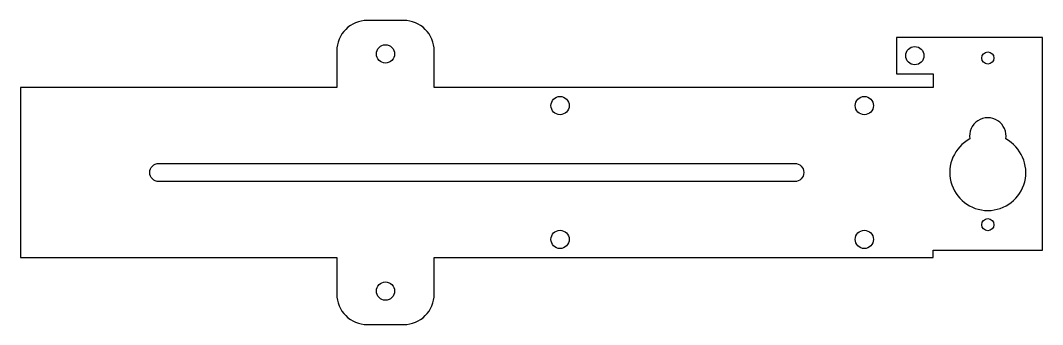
# Model space of a CAD drawing. Header units: millimetres. Extents: x -68 to 100, y -11 to 39.
import ezdxf

# ---------------------------------------------------------------- set-up
doc = ezdxf.new("R2010")
doc.units = ezdxf.units.MM

msp = doc.modelspace()

# ---------------------------------------------------------------- linework, layer by layer
for points in [[(-5, 39), (-11, 39, 0.414214), (-16, 34), (-16, 28), (-68, 28), (-68, 0), (-16, 0), (-16, -6, 0.414214), (-11, -11), (-5, -11, 0.414214), (0, -6), (0, 0), (82, 0), (82, 1.21), (100, 1.21), (100, 36.21), (76, 36.21), (76, 30.21), (82, 30.21), (82, 28), (0, 28), (0, 34, 0.414214)], [(88.04, 19.51, 3.97281), (93.96, 19.51, 1.181106)], [(-45.25, 12.5, -1), (-45.25, 15.5), (59.25, 15.5, -1), (59.25, 12.5)]]:
    msp.add_lwpolyline(points, format="xyb", close=True)
for centre, radius in [((-8, 33.5), 1.5), ((79, 33.21), 1.5), ((91, 32.82), 1), ((20.7, 25), 1.5), ((70.7, 25), 1.5), ((91, 5.42), 1), ((20.7, 3), 1.5), ((70.7, 3), 1.5), ((-8, -5.5), 1.5)]:
    msp.add_circle(centre, radius)

doc.saveas('drawing.dxf')
